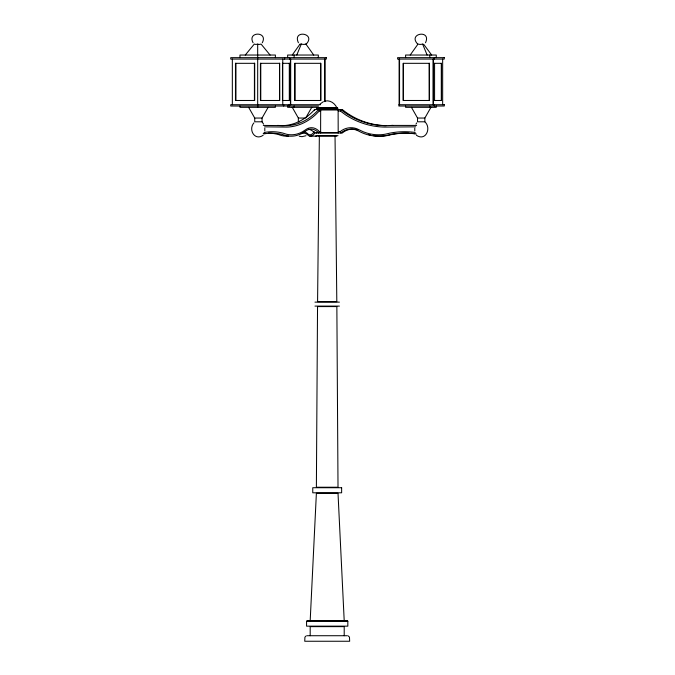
<?xml version="1.0" encoding="UTF-8"?>
<svg xmlns="http://www.w3.org/2000/svg" width="675" height="675" viewBox="0 0 675 675"><rect width="100%" height="100%" fill="white"/><g stroke="black" fill="none" stroke-linecap="round" stroke-linejoin="round"><path stroke-width="1.01" d="M441.332 100.474L441.332 63.323M319.351 136.097L317.579 301.649L336.808 301.649L335.036 136.097M314.525 132.19L314.685 133.009L342.284 133.009A16.571 16.006 90 0 1 353.27 129.136M277.568 125.423L282.521 125.66A76.359 53.992 -90 0 0 314.685 109.536L342.284 109.536L342.157 110.363M338.124 109.536L338.192 133.009M310.188 620.738L316.381 493.282L338.015 493.282L344.208 620.738M264.802 130.967L264.802 128.14M414.771 128.14L414.771 130.967M320.617 133.009L320.667 109.536M264.136 132.578L265.705 132.241A82.308 58.202 -90 0 1 283.087 133.161L286.377 134.207A42.685 30.181 90 0 0 302.518 131.752L307.226 128.722A17.989 12.724 -90 0 1 318.119 130.359L319.326 131.591L318.693 133.009A16.571 11.72 90 0 0 305.657 131.051A44.111 31.185 90 0 1 282.597 134.561A80.899 57.206 90 0 0 263.807 133.962M415.673 126.841L384.607 127.086A77.785 75.136 -90 0 1 345.49 114.784L340.267 110.953L340.816 109.536A76.359 73.761 -90 0 0 384.742 125.66L392.977 125.423M296.781 55.038L301.312 44.018L302.392 44.28A5.957 4.978 24 0 0 304.864 44.28L305.868 44.018L313.723 55.038M305.868 44.018L305.741 44.28A5.957 1.333 58.9 0 1 305.362 44.39M425.495 42.761C431.814 29.303 407.464 33.185 417.614 44.018M262.271 42.761C268.507 31.261 246.856 31.261 253.083 42.761M263.596 124.116L262.052 121.795L262.052 118.049L268.135 107.333M305.674 118.049L311.757 107.333M416.391 135.253C425.714 141.674 431.722 128.031 424.853 121.795L424.853 118.049L430.937 107.333M314.685 109.536L314.525 110.363M253.884 122.909C248.062 129.583 254.694 141.252 263.183 135.253M415.986 124.116L416.686 122.909M292.233 55.038L300.088 44.018M410.189 55.038L418.044 44.018L419.04 44.28A5.957 4.978 -24 0 0 421.521 44.28L423.023 44.28A5.957 1.333 58.9 0 0 423.689 44.28L431.671 55.038M245.27 55.038L254.34 44.018L254.998 44.28A5.957 3.645 -50.5 0 0 256.804 44.28L258.55 44.28A5.957 3.645 50.5 0 0 260.364 44.28L261.014 44.018L270.084 55.038M306.298 44.018C316.448 33.185 292.098 29.303 298.409 42.761M320.726 110.953L319.326 110.953L315.503 114.784A77.785 55.004 90 0 1 286.858 127.086L264.608 126.841M320.06 104.043L323.435 101.638M338.352 131.591L340.259 131.591L341.904 130.359A17.989 17.381 -90 0 1 356.797 128.722L363.226 131.752A42.685 41.234 -90 0 0 385.265 134.207L389.77 133.161A82.308 79.507 -90 0 1 413.513 132.241L415.218 132.511M306.172 635.901L304.914 637.158L304.737 641.25L349.658 641.25L349.481 637.158L348.224 635.901M301.312 44.018L300.881 44.28A5.957 1.333 -58.9 0 1 300.223 44.28M306.028 135.717L302.012 136.679L299.287 136.249M325.333 101.022C330.21 99.968 334.91 103.402 336.85 107.722L317.545 107.722M279.762 63.323L260.432 63.323L260.432 100.474L279.762 100.474L279.661 63.323M282.352 63.323L289.676 63.323L289.676 100.474L282.352 100.474M434.236 63.323L441.467 63.323L441.467 100.474L434.236 100.474M294.798 100.474L320.87 100.474L320.87 63.323L294.798 63.323L294.832 100.567M320.507 104.726L230.74 104.726L230.74 106.034L318.608 106.034M318.322 107.333L287.643 107.333L287.643 106.034M316.794 107.89L337.601 107.89M316.381 108.295L338.015 108.295M314.339 109.949L314.778 109.949M320.768 109.949L338.327 109.949M338.352 110.953L340.267 110.953M248.636 107.333L254.728 118.049L262.052 118.049M292.258 107.333L298.35 118.049L304.695 118.049M411.438 107.333L417.53 118.049L424.853 118.049M262.052 121.795L254.728 121.795L254.728 118.049M299.329 121.795L298.35 121.795L298.35 118.049M424.853 121.795L417.53 121.795L417.53 118.049M263.301 125.423L286.538 125.66A76.359 53.992 -90 0 0 318.693 109.536L319.326 110.953M391.508 125.423L416.618 125.423M319.326 131.591L320.726 131.591M314.339 132.621L314.778 132.621M320.768 132.621L338.327 132.621M316.381 135.683L338.015 135.683M309.842 136.131L316.567 136.148A44.111 11.416 90 0 1 315.326 136.131M317.621 136.097L336.766 136.097M314.972 302.13L339.415 302.13M314.972 306.104L339.415 306.104M306.965 620.738L347.6 620.781M307.058 635.723L347.338 635.723M316.609 133.009L316.145 132.621M422.601 44.018L427.132 55.038M340.259 131.591L340.816 133.009A16.571 16.006 90 0 1 358.619 131.051A44.111 42.609 -90 0 0 390.133 134.561A80.899 78.14 -90 0 1 416.374 134.047M442.657 59.071L442.657 104.726M436.269 57.653L436.269 55.038L405.591 55.038L405.591 57.653M436.269 106.034L436.269 107.333L405.591 107.333L405.591 106.034M434.573 63.323L434.573 100.474M434.396 57.653L434.396 59.071M434.396 104.726L434.396 106.034M433.384 59.071L433.384 104.726M433.131 59.071L433.131 104.726M429.789 55.038L429.789 57.653M429.789 106.034L429.789 107.333M429.275 63.323L429.275 100.474M403.312 63.323L403.312 100.474M399.541 59.071L399.541 104.726M399.111 59.071L399.111 104.726M344.208 635.723L344.208 626.636L310.188 626.636L310.188 635.723M325.055 59.071L325.055 101.613M324.616 59.071L324.616 101.613M320.6 63.323L320.6 100.474M320.507 63.323L320.507 100.474M318.322 57.653L318.322 55.038L287.643 55.038L287.643 57.653M294.882 63.323L294.848 100.567M294.123 55.038L294.123 57.653M294.123 106.034L294.123 107.333M290.689 59.071L290.689 104.726M290.436 59.071L290.436 104.726M289.516 57.653L289.516 59.071M289.474 63.323L289.474 100.474M289.33 63.323L289.33 100.474M289.178 104.726L289.178 106.034M284.614 57.653L284.614 59.071M283.694 104.726L283.694 106.034M282.766 59.071L282.766 104.726M282.488 63.323L282.488 100.474M279.509 63.323L279.509 100.474M275.392 57.653L275.392 55.038L239.971 55.038L239.971 57.653M275.392 106.034L275.392 107.333L239.971 107.333L239.971 106.034M260.685 63.323L260.685 100.474M260.584 63.323L260.584 100.474M257.681 44.018L257.681 107.333M254.517 63.323L254.517 100.474M254.416 63.323L254.416 100.474M235.845 63.323L235.845 100.474M235.592 63.323L235.592 100.474M232.335 59.071L232.335 104.726M308.374 129.212A16.571 11.72 90 0 1 314.685 133.009M288.664 136.148A44.111 31.185 -90 0 1 278.581 134.561A80.899 57.206 -90 0 0 268.346 133.144M263.199 133.414A80.899 57.206 -90 0 1 264.912 133.253M314.71 133.068A44.111 11.416 -90 0 1 307.395 134.561A80.899 20.942 -90 0 0 301.143 133.65M314.153 131.752A42.685 11.045 -90 0 1 308.247 134.207L307.041 133.161A82.308 21.305 90 0 0 303.868 131.777M354.063 129.187A16.571 16.006 90 0 1 357.919 130.064M373.224 135.633A44.111 42.609 90 0 0 391.601 134.561A80.899 78.14 90 0 1 409.101 133.194M370.491 135.076A44.111 42.609 90 0 1 368.693 134.603M386.21 125.66A76.359 73.761 -90 0 1 342.284 109.536M411.05 133.296A80.899 78.14 90 0 1 414.939 133.65M317.537 306.585L316.381 487.24L338.015 487.24L336.859 306.585L317.537 306.585M326.303 57.653L230.74 57.653L230.74 59.071L326.303 59.071L326.303 57.653M444.26 57.653L397.6 57.653L397.6 59.071L444.26 59.071L444.26 57.653M254.669 63.323L235.474 63.323L235.474 100.474L254.669 100.474L254.669 63.323M429.368 63.323L403.22 63.323L403.22 100.474L429.368 100.474L429.308 63.323M444.26 104.726L398.866 104.726L398.866 106.034L444.26 106.034L444.26 104.726M341.634 487.721L312.761 487.721L312.761 492.801L341.634 492.801L341.634 487.721M347.827 621.219L306.568 621.219L306.568 626.155L347.827 626.155L347.827 621.219"/></g></svg>
